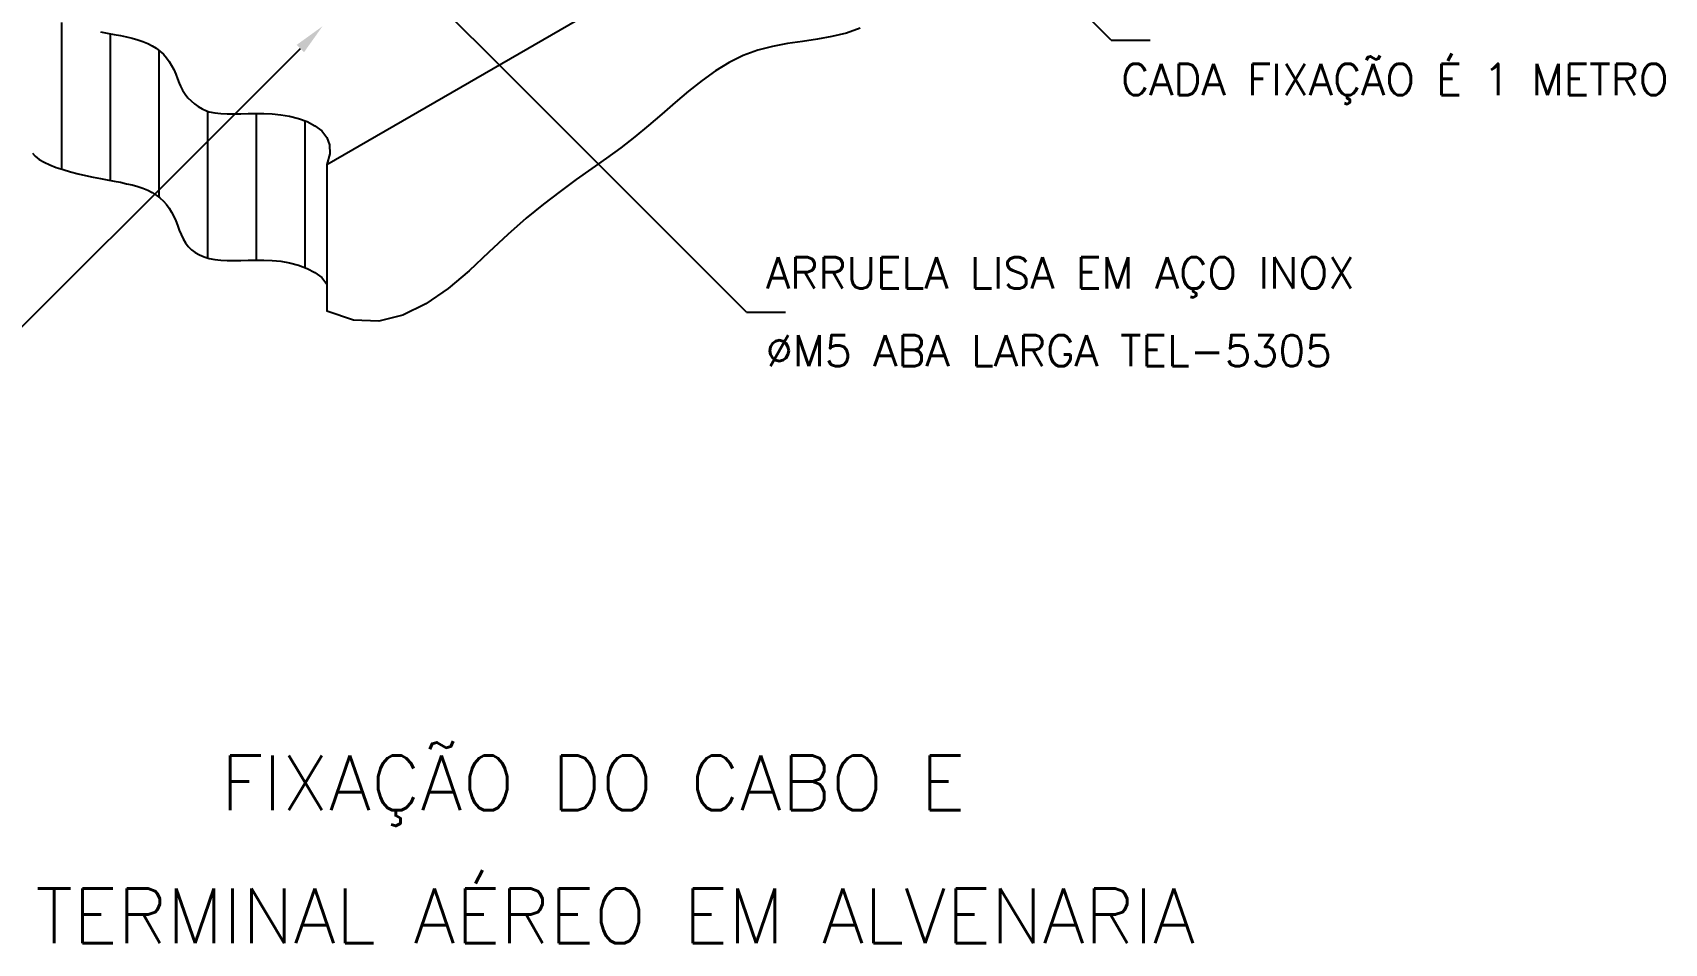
# Model space of a CAD drawing. Header units: millimetres. Extents: x -6472.6 to -6452.7, y -4623.1 to -4608.
# Drawn here: x -6465.65 to -6455.23, y -4623.09 to -4617.27 of the extents above; entities that cross this region are included whole.
import ezdxf
from ezdxf.enums import TextEntityAlignment as Align

# ---------------------------------------------------------------- set-up
doc = ezdxf.new("R2010")
doc.units = ezdxf.units.MM
doc.header["$LTSCALE"] = 10
doc.layers.add('Termotécnica', color=7, linetype='Continuous')
doc.styles.add('r140', font='romans.shx')
doc.styles.add('r80', font='romans.shx')

msp = doc.modelspace()

# ---------------------------------------------------------------- linework, layer by layer
at = {"layer": 'Termotécnica', "color": 2}
for p, q in [((-6463.773, -4618.109), (-6456.18, -4613.726)), ((-6458.761, -4617.315), (-6459.606, -4616.47)), ((-6462.572, -4617.572), (-6463.175, -4616.97)), ((-6458.761, -4617.315), (-6458.511, -4617.315)), ((-6464.544, -4617.97), (-6463.941, -4617.368)), ((-6461.092, -4619.053), (-6462.572, -4617.572)), ((-6465.776, -4619.203), (-6464.544, -4617.97)), ((-6463.773, -4618.109), (-6463.773, -4619.047)), ((-6461.092, -4619.053), (-6460.842, -4619.053))]:
    msp.add_line(p, q, dxfattribs=at)
at = {"layer": 'Termotécnica', "color": 1}
for p, q in [((-6465.467, -4617.202), (-6465.467, -4618.139)), ((-6465.156, -4617.274), (-6465.156, -4618.211)), ((-6464.845, -4617.381), (-6464.845, -4618.318)), ((-6464.845, -4617.381), (-6464.845, -4617.613)), ((-6464.534, -4617.769), (-6464.534, -4618.706)), ((-6464.223, -4617.783), (-6464.223, -4618.72)), ((-6463.912, -4617.831), (-6463.912, -4618.768))]:
    msp.add_line(p, q, dxfattribs=at)
at = {"layer": 'Termotécnica', "color": 2}
for points in [[(-6460.365, -4617.239), (-6460.453, -4617.27), (-6460.545, -4617.292), (-6460.638, -4617.308), (-6460.734, -4617.323), (-6460.829, -4617.337), (-6460.925, -4617.355), (-6461.019, -4617.379), (-6461.112, -4617.412), (-6461.201, -4617.457), (-6461.289, -4617.511), (-6461.375, -4617.573), (-6461.461, -4617.641), (-6461.546, -4617.713), (-6461.631, -4617.787), (-6461.717, -4617.861), (-6461.804, -4617.933), (-6461.894, -4618.002), (-6461.986, -4618.069), (-6462.08, -4618.136), (-6462.179, -4618.206), (-6462.281, -4618.281), (-6462.387, -4618.362), (-6462.498, -4618.453), (-6462.615, -4618.556), (-6462.737, -4618.67), (-6462.864, -4618.788), (-6462.998, -4618.901), (-6463.139, -4618.999), (-6463.286, -4619.072), (-6463.441, -4619.11), (-6463.603, -4619.105), (-6463.773, -4619.047)], [(-6465.219, -4617.262), (-6465.175, -4617.27), (-6465.132, -4617.278), (-6465.091, -4617.286), (-6465.052, -4617.294), (-6465.016, -4617.303), (-6464.981, -4617.313), (-6464.948, -4617.324), (-6464.917, -4617.337), (-6464.889, -4617.351), (-6464.863, -4617.367), (-6464.839, -4617.386), (-6464.817, -4617.405), (-6464.797, -4617.427), (-6464.779, -4617.451), (-6464.764, -4617.476), (-6464.75, -4617.503), (-6464.738, -4617.532), (-6464.727, -4617.561), (-6464.716, -4617.59), (-6464.708, -4617.609)], [(-6464.542, -4617.766), (-6464.524, -4617.772), (-6464.488, -4617.779), (-6464.45, -4617.783), (-6464.41, -4617.786), (-6464.367, -4617.786), (-6464.322, -4617.785), (-6464.275, -4617.784), (-6464.225, -4617.783), (-6464.174, -4617.783), (-6464.122, -4617.785), (-6464.067, -4617.791), (-6464.011, -4617.801), (-6463.954, -4617.815), (-6463.899, -4617.835), (-6463.848, -4617.862), (-6463.805, -4617.895), (-6463.773, -4617.936), (-6463.755, -4617.984), (-6463.754, -4618.042), (-6463.773, -4618.109)], [(-6465.654, -4618.037), (-6465.635, -4618.057), (-6465.61, -4618.077), (-6465.579, -4618.095), (-6465.543, -4618.112), (-6465.502, -4618.128), (-6465.458, -4618.142), (-6465.411, -4618.156), (-6465.362, -4618.169), (-6465.314, -4618.18), (-6465.266, -4618.19), (-6465.219, -4618.199), (-6465.175, -4618.208), (-6465.132, -4618.216), (-6465.091, -4618.223), (-6465.052, -4618.232), (-6465.016, -4618.24), (-6464.981, -4618.25), (-6464.948, -4618.261), (-6464.917, -4618.274), (-6464.889, -4618.289), (-6464.863, -4618.305), (-6464.839, -4618.323), (-6464.817, -4618.343), (-6464.797, -4618.364), (-6464.779, -4618.388), (-6464.764, -4618.413), (-6464.75, -4618.441), (-6464.738, -4618.469), (-6464.727, -4618.498), (-6464.716, -4618.528), (-6464.704, -4618.556), (-6464.691, -4618.584), (-6464.676, -4618.61), (-6464.658, -4618.633), (-6464.638, -4618.654), (-6464.614, -4618.672), (-6464.587, -4618.687), (-6464.557, -4618.699), (-6464.524, -4618.709), (-6464.488, -4618.716), (-6464.45, -4618.721), (-6464.41, -4618.723), (-6464.367, -4618.723), (-6464.322, -4618.722), (-6464.275, -4618.721), (-6464.225, -4618.72), (-6464.174, -4618.72), (-6464.122, -4618.723), (-6464.067, -4618.728), (-6464.011, -4618.738), (-6463.954, -4618.753), (-6463.899, -4618.773), (-6463.848, -4618.799), (-6463.805, -4618.832), (-6463.773, -4618.873), (-6463.773, -4618.874)]]:
    msp.add_lwpolyline(points, dxfattribs=at)
msp.add_arc((-6464.427, -4617.478), 0.31, 204.9916, 248.2681, dxfattribs=at)
msp.add_solid([(-6463.918, -4617.392), (-6463.965, -4617.345), (-6463.8, -4617.226)], dxfattribs=at)

# ---------------------------------------------------------------- texts
at = {"layer": 'Termotécnica', "color": 2, "style": 'r80'}
for s, p in [(' CADA FIXAÇÃO É 1 METRO', (-6458.835, -4617.566)), ('ARRUELA LISA EM AÇO INOX ', (-6460.966, -4618.802)), ('%%CM5 ABA LARGA TEL-5305', (-6460.967, -4619.299))]:
    msp.add_text(s, height=0.2, dxfattribs=at).set_placement(p, align=Align.MIDDLE_LEFT)
at = {"layer": 'Termotécnica', "color": 5, "style": 'r140'}
for s, p in [(' FIXAÇÃO DO CABO E', (-6462.192, -4622.341)), ('E TERMINAL AÉREO EM ALVENARIA', (-6462.192, -4623.191))]:
    msp.add_text(s, height=0.35, dxfattribs=at).set_placement(p, align=Align.BOTTOM_CENTER)

doc.saveas('drawing.dxf')
